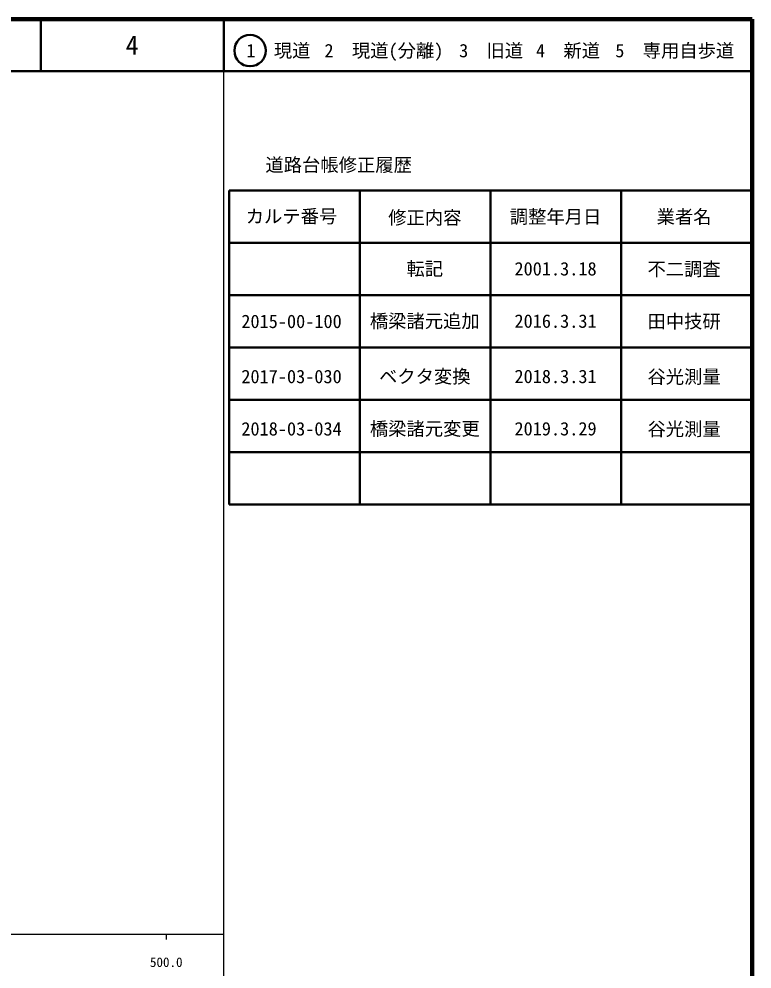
# Model space of a CAD drawing. Units: millimetres on the paper, enlarged 1000 times. Extents: x 40000 to 680000, y 20000 to 380000.
# Drawn here: x 539845 to 680000, y 198357 to 380000 of the extents above; entities that cross this region are included whole.
import ezdxf
from ezdxf.enums import TextEntityAlignment as Align

# ---------------------------------------------------------------- set-up
doc = ezdxf.new("R2010")
doc.units = ezdxf.units.MM
doc.header["$LTSCALE"] = 1000
for name, color, linetype, lineweight in [('M-TTL', 2, 'Continuous', 140), ('M-TTL-BAND', 7, 'Continuous', 25), ('M-TTL-FRAM', 2, 'Continuous', 50), ('M-TTL-LINE', 7, 'Continuous', 50)]:
    doc.layers.add(name, color=color, linetype=linetype, lineweight=lineweight)
doc.layers.add('M-TTL-TXT', color=7, linetype='Continuous')
doc.styles.add('ＭＳ ゴシック', font='')
doc.styles.get('ＭＳ ゴシック').set_extended_font_data('MS Gothic')

msp = doc.modelspace()

# ---------------------------------------------------------------- linework, layer by layer
at = {"layer": 'M-TTL'}
for p, q in [((680000, 380000), (40000, 380000)), ((680000, 20000), (680000, 380000))]:
    msp.add_line(p, q, dxfattribs=at)
at = {"layer": 'M-TTL-BAND'}
for p, q in [((579000, 20000), (579000, 370000)), ((40000, 205000), (579000, 205000)), ((568000, 205000), (568000, 204000))]:
    msp.add_line(p, q, dxfattribs=at)
at = {"layer": 'M-TTL-FRAM'}
for p, q in [((580000, 347197), (580000, 287197)), ((580000, 347197), (680000, 347197)), ((580000, 287197), (680000, 287197))]:
    msp.add_line(p, q, dxfattribs=at)
at = {"layer": 'M-TTL-LINE'}
for p, q in [((543997, 380000), (543997, 370000)), ((579000, 380000), (579000, 370000)), ((40000, 370000), (680000, 370000)), ((605000, 347197), (605000, 287197)), ((630000, 347197), (630000, 287197)), ((655000, 347197), (655000, 287197)), ((580000, 337197), (680000, 337197)), ((580000, 327197), (680000, 327197)), ((580000, 317197), (680000, 317197)), ((580000, 307197), (680000, 307197)), ((580000, 297197), (680000, 297197))]:
    msp.add_line(p, q, dxfattribs=at)
msp.add_circle((584031, 373958), 3000, dxfattribs=at)

# ---------------------------------------------------------------- texts
at = {"layer": 'M-TTL-BAND', "style": 'ＭＳ ゴシック'}
msp.add_text('500.0', height=1833, dxfattribs=at).set_placement((568000, 198195), align=Align.BOTTOM_CENTER)
at = {"layer": 'M-TTL-TXT', "style": 'ＭＳ ゴシック'}
for s, height, p in [('4', 3666, (561497, 375000)), ('1\u3000現道', 2566, (589448, 373958)), ('2\u3000現道(分離)', 2566, (609619, 373958)), ('3\u3000旧道', 2566, (630121, 373958)), ('4\u3000新道', 2566, (644824, 373958)), ('5\u3000専用自歩道', 2566, (665228, 373958)), ('道路台帳修正履歴', 2566, (600968, 352113)), ('カルテ番号', 2566, (591954, 342277)), ('修正内容', 2566, (617436, 342023)), ('調整年月日', 2566, (642436, 342197)), ('業者名', 2566, (667013, 342197)), ('転記', 2566, (617436, 332245)), ('2001.3.18', 2566, (642436, 332245)), ('不二調査', 2566, (667013, 332189)), ('2015-00-100', 2566, (591954, 322189)), ('橋梁諸元追加', 2566, (617436, 322245)), ('2016.3.31', 2566, (642436, 322245)), ('田中技研', 2566, (667013, 322189)), ('2017-03-030', 2566, (591954, 311642)), ('ベクタ変換', 2566, (617436, 311660)), ('2018.3.31', 2566, (642436, 311660)), ('谷光測量', 2566, (667013, 311603)), ('2018-03-034', 2566, (591954, 301642)), ('橋梁諸元変更', 2566, (617436, 301660)), ('2019.3.29', 2566, (642436, 301660)), ('谷光測量', 2566, (667013, 301603))]:
    msp.add_text(s, height=height, dxfattribs=at).set_placement(p, align=Align.MIDDLE_CENTER)

doc.saveas('drawing.dxf')
